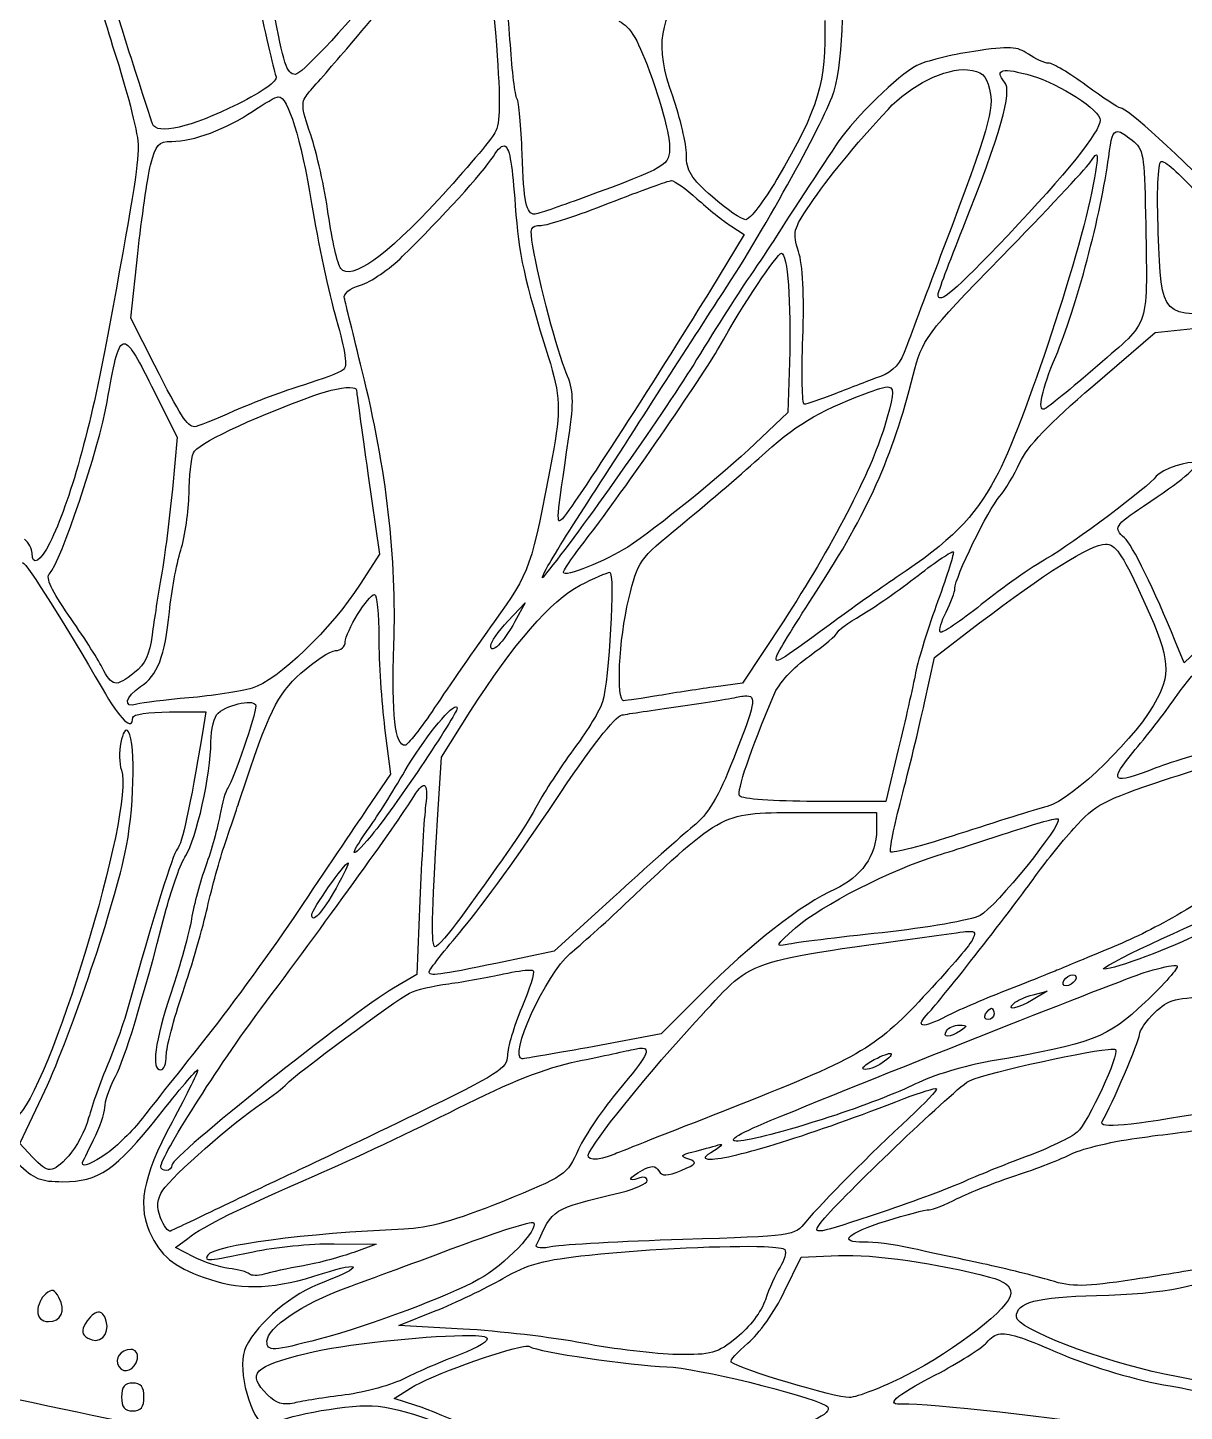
# Model space of a CAD drawing. Extents: x 2.7 to 60.3, y 1.1 to 57.9.
# Drawn here: x 31.82 to 47.5, y 28.87 to 47.62 of the extents above; entities that cross this region are included whole.
import ezdxf

# ---------------------------------------------------------------- set-up
doc = ezdxf.new("R2010")
doc.units = 0
doc.layers.get('0').update_dxf_attribs({"linetype": 'CONTINUOUS'})

msp = doc.modelspace()

# ---------------------------------------------------------------- linework, layer by layer
at = {"color": 7}
for points in [[(44.558591, 47.046555), (44.558591, 47.046555)], [(45.042557, 47.032774), (45.042557, 47.032774)], [(35.220453, 46.682201), (35.220453, 46.682201)], [(46.595882, 46.20981), (46.595882, 46.20981)], [(38.294028, 46.011372), (38.294028, 46.011372)], [(46.303737, 45.892861), (46.303737, 45.892861)], [(47.179619, 45.804115), (47.179619, 45.804115)], [(40.546844, 45.545595), (40.546844, 45.545595)], [(41.350517, 44.933746), (41.533521, 44.815235), (41.07546, 44.062826)], [(33.546963, 43.041424), (33.222297, 43.681937), (33.316553, 44.556715)], [(42.03733, 44.560574), (42.03733, 44.560574)], [(46.254128, 42.761407), (47.099141, 43.487357), (47.959035, 43.577757)], [(33.117014, 43.332466), (33.117014, 43.332466)], [(42.145368, 43.083317), (42.125525, 42.402015), (41.682899, 41.983643)], [(33.503966, 42.760856), (33.851232, 42.069081), (33.784534, 41.363525)], [(43.491988, 42.748729), (43.491988, 42.748729)], [(36.229174, 42.73991), (36.229174, 42.73991)], [(36.434228, 41.577397), (36.589671, 40.483234), (36.329496, 40.07809)], [(44.364563, 40.516307), (44.364563, 40.516307)], [(46.426659, 40.620487), (46.426659, 40.620487)], [(39.711201, 40.239047), (39.711201, 40.239047)], [(36.525177, 39.937532), (36.525177, 39.937532)], [(38.330959, 39.577035), (38.564673, 39.824533), (38.564673, 39.824533)], [(38.564673, 39.824533), (38.425769, 39.572627)], [(42.067647, 39.5831), (41.510921, 38.735881), (41.149324, 38.687375)], [(43.975954, 38.469646), (44.111553, 39.0848), (44.722852, 39.552784)], [(47.961242, 39.457424), (47.492158, 39.013694), (47.373094, 39.30584)], [(41.539583, 38.563903), (41.539583, 38.563903)], [(33.744298, 38.347275), (34.240391, 38.347275), (34.192436, 38.062848)], [(37.377356, 36.884901), (37.430273, 37.733772), (37.820535, 38.350582)], [(37.6243, 38.41673), (37.6243, 38.41673)], [(36.660777, 38.13175), (36.739601, 37.503916), (36.421548, 37.035382)], [(43.619869, 37.835747), (43.451749, 37.134602), (42.484367, 37.134602)], [(37.200967, 37.349024), (37.200967, 37.349024)], [(42.357588, 36.983018), (43.326073, 36.983018), (43.326073, 36.748751)], [(42.357588, 36.983018), (42.357588, 36.983018)], [(45.785594, 36.897578), (45.785594, 36.897578)], [(36.166888, 36.301164), (36.166888, 36.301164)], [(39.759709, 35.835387), (38.959344, 35.103923), (38.192052, 34.944623)], [(37.137577, 35.79184), (37.095134, 34.789731), (36.782045, 34.605076)], [(44.563549, 35.372918), (44.563549, 35.372918)], [(47.351597, 34.910449), (47.351597, 34.910449)], [(38.63082, 34.848713), (38.63082, 34.848713)], [(45.986787, 34.785873), (45.986787, 34.785873)], [(40.962461, 34.542786), (40.40849, 33.983854), (39.499534, 33.815184)], [(45.636767, 34.564836), (45.447701, 34.450734)], [(45.447701, 34.515227), (45.636767, 34.564836), (45.636767, 34.564836)], [(44.883807, 34.33112), (44.883807, 34.33112)], [(44.448346, 34.102918), (44.448346, 34.102918)], [(40.129576, 33.79148), (40.129576, 33.79148)], [(46.463591, 33.775495), (46.463591, 33.775495)], [(43.435214, 33.61399), (43.435214, 33.613437)], [(43.506319, 33.71872), (43.506319, 33.71872)], [(44.138012, 33.241369), (44.138012, 33.241369)], [(31.890561, 32.316428), (31.719131, 32.498882), (32.022299, 33.13774)], [(38.676572, 31.428422), (38.676572, 31.428422)], [(34.072822, 30.963746), (33.828081, 31.090526), (33.992343, 31.214548)], [(35.976168, 31.142342), (36.54447, 31.137931), (36.241301, 31.024932)], [(41.803063, 31.102653), (41.803063, 31.102653)], [(42.075365, 30.488049), (42.303017, 30.959338), (42.811787, 30.981938), (42.811787, 30.981938)], [(32.169475, 30.506238), (32.169475, 30.506238)], [(32.777464, 30.214646), (32.777464, 30.214646)], [(37.722968, 29.985341), (36.855355, 30.032192), (37.34704, 30.230631)], [(37.714149, 29.898247), (37.714149, 29.898247)], [(45.006728, 29.920847), (45.006728, 29.920847)], [(33.220643, 29.709181), (33.220643, 29.709181)], [(38.543176, 29.748316), (38.543176, 29.748316)], [(33.248202, 29.254427), (33.248202, 29.254427)], [(37.08411, 28.950708), (36.790314, 29.044965), (37.013555, 29.186076)], [(36.411628, 28.94685), (36.411628, 28.94685)]]:
    msp.add_lwpolyline(points, dxfattribs=at)
for points in [[(32.295702, 50.281086), (32.561457, 48.84759), (32.740005, 48.096661), (33.027166, 47.2031)], [(33.20135, 47.287987), (32.917051, 48.181115), (32.844802, 48.461156), (32.574066, 49.717744)], [(37.912034, 49.393629), (37.972687, 49.332977), (38.106133, 48.308905), (38.174964, 47.378937)], [(36.146492, 47.330431), (36.36544, 47.582893), (36.846231, 48.15617), (37.215298, 48.604289)], [(38.364033, 47.388859), (38.340462, 47.749488), (38.287841, 48.22007), (38.247173, 48.434515)], [(42.750605, 46.757718), (42.884341, 47.213346), (42.903798, 48.267851), (42.783675, 48.54586)], [(36.708732, 48.321516), (36.025128, 47.508599), (35.53149, 46.98537), (35.449205, 46.98537)], [(40.563382, 46.687713), (40.320567, 47.382709), (40.376354, 47.738313), (40.808673, 48.250409)], [(34.940985, 48.018898), (35.057924, 47.483049), (35.169884, 47.002536), (35.189583, 46.951194)], [(35.449205, 46.98537), (35.335964, 46.98537), (35.28813, 47.130378), (35.155959, 47.875583)], [(39.835226, 47.707462), (40.000064, 47.622221), (40.094504, 47.458775), (40.283364, 46.930799)], [(42.624375, 47.716833), (42.644825, 46.863766), (42.548116, 46.543154), (41.974493, 45.564337)], [(33.516093, 46.31399), (33.495717, 46.370638), (33.353908, 46.808728), (33.20135, 47.287987)], [(35.630556, 46.734567), (35.69532, 46.809906), (35.927541, 47.077967), (36.146492, 47.330431)], [(38.174964, 47.378937), (38.232766, 46.598125), (38.228177, 46.330735), (38.15457, 46.193273)], [(38.453881, 46.657948), (38.428244, 46.699428), (38.387599, 47.02823), (38.364033, 47.388859)], [(44.642374, 47.296255), (44.330781, 47.249911), (43.983611, 47.163418), (43.871224, 47.103881)], [(45.382657, 47.258773), (45.232145, 47.364196), (45.1319, 47.369063), (44.642374, 47.296255)], [(45.65716, 47.136403), (45.602138, 47.136403), (45.478463, 47.191668), (45.382657, 47.258773)], [(33.027166, 47.2031), (33.190561, 46.694658), (33.323973, 46.156527), (33.323719, 46.006963)], [(43.871224, 47.103881), (43.610846, 46.965946), (43.037644, 46.409772), (42.807379, 46.071455)], [(43.480965, 46.510773), (43.779959, 46.835013), (44.263959, 47.075639), (44.558591, 47.046555)], [(46.167588, 46.833785), (45.941937, 47.000484), (45.712177, 47.136403), (45.65716, 47.136403)], [(35.189583, 46.951194), (35.211272, 46.894663), (35.007321, 46.749507), (34.672544, 46.582982)], [(40.283364, 46.930799), (40.414916, 46.563037), (40.52259, 46.152618), (40.52259, 46.018538)], [(44.493547, 44.895162), (45.008713, 46.190908), (45.16886, 46.75104), (45.061299, 46.880639)], [(44.558591, 47.046555), (44.751752, 47.027487), (44.805851, 46.9796), (44.855694, 46.78583)], [(45.061299, 46.880639), (44.988525, 46.968328), (44.981441, 47.018775), (45.042557, 47.032774)], [(45.042557, 47.032774), (45.103672, 47.046774), (45.232978, 47.024108), (45.432816, 46.965526)], [(45.432816, 46.965526), (45.809329, 46.855154), (46.356654, 46.49917), (46.356654, 46.364701)], [(34.87043, 46.483213), (35.031638, 46.59261), (35.189338, 46.682201), (35.220453, 46.682201)], [(35.220453, 46.682201), (35.350727, 46.682201), (35.526949, 46.116347), (35.671345, 45.235261)], [(35.659218, 46.166264), (35.52602, 46.557775), (35.523667, 46.610226), (35.630556, 46.734567)], [(40.749691, 45.894515), (40.749691, 46.037617), (40.665866, 46.394387), (40.563382, 46.687713)], [(41.247438, 44.029754), (41.817572, 44.900505), (42.647529, 46.406553), (42.750605, 46.757718)], [(44.855694, 46.78583), (44.924337, 46.51897), (44.851283, 46.265532), (44.234475, 44.63609)], [(46.627852, 46.530617), (46.600319, 46.530617), (46.393238, 46.667087), (46.167588, 46.833785)], [(34.672544, 46.582982), (34.030697, 46.263719), (33.572512, 46.157159), (33.516093, 46.31399)], [(38.523333, 45.909949), (38.510568, 46.279917), (38.479507, 46.616467), (38.453881, 46.657948)], [(42.424285, 45.221481), (42.664126, 45.575667), (43.027544, 46.019072), (43.480965, 46.510773)], [(50.042078, 43.111429), (49.389098, 43.960231), (46.822541, 46.530617), (46.627852, 46.530617)], [(33.777922, 46.075865), (34.06519, 46.075864), (34.520248, 46.245572), (34.87043, 46.483213)], [(46.356654, 46.364701), (46.356654, 46.213849), (45.887586, 45.628647), (45.1076, 44.806967)], [(35.897896, 45.090843), (35.847466, 45.445078), (35.739925, 45.929043), (35.659218, 46.166264)], [(38.15457, 46.193273), (38.102309, 46.09567), (37.755994, 45.686122), (37.384522, 45.283217)], [(46.470756, 45.867505), (46.503147, 46.116265), (46.525093, 46.216068), (46.595882, 46.20981)], [(46.595882, 46.20981), (46.638354, 46.206055), (46.698061, 46.16409), (46.788807, 46.092952)], [(33.323719, 46.006963), (33.323262, 45.759842), (33.236656, 45.225731), (32.911409, 43.462002)], [(33.490188, 45.753955), (33.559589, 46.035715), (33.595237, 46.075865), (33.777922, 46.075865)], [(38.134174, 45.873569), (38.204247, 45.980773), (38.255101, 46.032893), (38.294028, 46.011372)], [(38.294028, 46.011372), (38.358908, 45.975505), (38.391414, 45.735247), (38.430177, 45.205496)], [(40.52259, 46.018538), (40.52259, 45.74726), (40.502959, 45.735785), (39.352361, 45.312431)], [(42.807379, 46.071455), (42.625775, 45.804634), (42.060444, 44.939547), (41.924331, 44.720426)], [(46.788807, 46.092952), (46.942036, 45.97284), (46.95696, 45.890315), (46.969604, 45.090843)], [(33.316553, 44.556715), (33.368409, 45.037882), (33.446565, 45.576837), (33.490188, 45.753955)], [(36.903863, 44.519784), (37.441751, 45.047685), (37.986075, 45.646981), (38.134174, 45.873569)], [(38.69366, 45.090843), (38.57934, 45.090843), (38.546052, 45.25115), (38.523333, 45.909949)], [(41.101368, 45.324558), (40.811391, 45.579806), (40.749691, 45.679956), (40.749691, 45.894515)], [(45.02216, 44.515925), (45.610289, 45.119735), (46.147284, 45.692236), (46.215543, 45.78813)], [(45.753624, 43.162141), (46.030111, 43.812783), (46.370505, 45.097607), (46.470756, 45.867505)], [(46.215543, 45.78813), (46.260286, 45.85099), (46.288977, 45.888902), (46.303737, 45.892861)], [(46.303737, 45.892861), (46.328338, 45.89946), (46.315035, 45.811281), (46.277829, 45.583629)], [(47.142688, 44.841694), (47.122441, 45.37621), (47.137978, 45.77838), (47.179619, 45.804115)], [(47.179619, 45.804115), (47.218953, 45.828425), (47.433447, 45.640428), (47.65642, 45.386294)], [(41.974493, 45.564337), (41.79743, 45.262195), (41.607619, 45.015326), (41.552814, 45.015326)], [(46.277829, 45.583629), (46.129911, 44.678511), (45.323701, 42.232278), (44.934519, 41.508495)], [(39.707343, 45.242427), (40.129957, 45.409126), (40.507816, 45.545595), (40.546844, 45.545595)], [(40.546844, 45.545595), (40.585875, 45.545595), (40.741719, 45.434645), (40.893007, 45.299202)], [(35.671345, 45.235261), (35.756091, 44.718169), (35.906134, 44.014543), (36.00483, 43.671463)], [(37.384522, 45.283217), (36.678884, 44.517862), (36.206052, 44.185036), (36.066016, 44.354419)], [(38.430177, 45.205496), (38.479118, 44.536688), (38.549775, 44.213745), (38.876661, 43.163243)], [(39.352361, 45.312431), (39.021402, 45.190659), (38.724899, 45.090843), (38.69366, 45.090843)], [(38.780201, 44.939259), (38.867585, 44.939259), (39.284729, 45.075728), (39.707343, 45.242427)], [(40.893007, 45.299202), (41.044292, 45.163759), (41.249978, 44.999169), (41.350517, 44.933746)], [(41.552814, 45.015326), (41.498006, 45.015326), (41.29477, 45.154317), (41.101368, 45.324558)], [(42.26884, 44.586481), (42.185045, 44.840382), (42.19579, 44.884052), (42.424285, 45.221481)], [(36.066016, 44.354419), (36.023971, 44.405279), (35.948329, 44.736608), (35.897896, 45.090843)], [(46.969604, 45.090843), (46.994846, 43.497372), (47.050836, 43.673035), (46.320273, 43.037015)], [(38.669956, 44.655383), (38.626237, 44.908963), (38.638409, 44.939259), (38.780201, 44.939259)], [(44.159509, 44.004398), (44.159509, 44.032078), (44.309863, 44.433164), (44.493547, 44.895162)], [(45.1076, 44.806967), (44.377458, 44.037795), (44.159509, 43.853096), (44.159509, 44.004398)], [(48.213145, 43.765721), (47.170924, 43.694743), (47.186726, 43.679027), (47.142688, 44.841694)], [(39.121952, 42.940001), (38.999177, 43.233845), (38.755992, 44.156336), (38.669956, 44.655383)], [(41.924331, 44.720426), (41.882658, 44.653336), (41.741959, 44.444942), (41.611793, 44.257405)], [(44.234475, 44.63609), (44.021505, 44.073482), (43.795942, 43.471411), (43.733421, 43.298291)], [(36.335561, 44.129523), (36.470649, 44.170149), (36.726391, 44.345606), (36.903863, 44.519784)], [(41.193421, 43.289471), (41.513438, 43.86159), (41.977437, 44.560574), (42.03733, 44.560574)], [(42.03733, 44.560574), (42.12161, 44.560574), (42.169498, 43.904242), (42.145368, 43.083317)], [(42.326718, 43.414597), (42.347255, 43.99069), (42.326413, 44.412028), (42.26884, 44.586481)], [(43.823269, 42.909133), (43.95032, 43.407585), (43.97388, 43.43969), (45.02216, 44.515925)], [(41.611793, 44.257405), (41.481626, 44.069869), (41.155995, 43.558384), (40.888048, 43.120799)], [(36.115625, 43.948174), (36.099456, 44.014578), (36.183697, 44.083853), (36.335561, 44.129523)], [(41.07546, 44.062826), (40.823631, 43.64899), (40.28753, 42.798932), (39.883732, 42.173812)], [(36.357058, 42.969215), (36.238696, 43.448474), (36.12999, 43.889104), (36.115625, 43.948174)], [(40.414002, 42.742115), (40.695191, 43.179699), (41.070073, 43.758868), (41.247438, 44.029754)], [(36.00483, 43.671463), (36.134788, 43.219711), (36.160755, 43.029088), (36.09909, 42.980791)], [(32.911409, 43.462002), (32.677416, 42.193116), (32.396777, 41.186384), (32.124275, 40.639228)], [(32.900386, 42.548638), (32.988112, 43.05123), (33.03837, 43.304851), (33.117014, 43.332466)], [(33.117014, 43.332466), (33.195658, 43.360081), (33.302541, 43.161917), (33.503966, 42.760856)], [(42.34546, 42.514463), (42.317464, 42.514463), (42.309051, 42.919709), (42.326718, 43.414597)], [(38.876661, 43.163243), (39.044646, 42.623394), (39.051758, 42.448806), (38.930131, 41.794576)], [(40.888048, 43.120799), (40.484081, 42.461087), (39.376629, 40.882844), (38.8943, 40.279286)], [(39.432286, 40.739549), (39.869985, 41.301692), (40.982801, 42.912927), (41.193421, 43.289471)], [(43.733421, 43.298291), (43.648252, 43.062464), (43.558909, 42.960914), (43.377886, 42.893148)], [(45.597078, 42.450522), (45.499867, 42.418117), (45.567069, 42.723132), (45.753624, 43.162141)], [(34.083845, 42.211294), (33.988558, 42.211294), (33.891911, 42.361026), (33.546963, 43.041424)], [(36.09909, 42.980791), (36.052255, 42.944112), (35.809496, 42.852291), (35.55945, 42.77629)], [(36.786453, 39.256231), (36.825631, 40.442922), (36.688339, 41.627801), (36.357058, 42.969215)], [(39.156129, 42.07349), (39.227915, 42.565647), (39.222499, 42.69936), (39.121952, 42.940001)], [(46.320273, 43.037015), (45.966693, 42.729192), (45.641229, 42.465239), (45.597078, 42.450522)], [(35.55945, 42.77629), (35.309401, 42.700289), (34.888387, 42.541882), (34.624035, 42.424615)], [(35.701661, 42.634076), (35.917257, 42.713239), (36.134065, 42.753848), (36.229174, 42.73991)], [(42.51248, 39.983833), (43.206458, 41.050599), (43.538448, 41.791739), (43.823269, 42.909133)], [(43.377886, 42.893148), (43.244999, 42.8434), (42.9701, 42.738155), (42.76659, 42.658881)], [(43.165118, 42.655574), (43.331344, 42.718735), (43.435871, 42.757445), (43.491988, 42.748729)], [(43.491988, 42.748729), (43.585517, 42.734202), (43.544524, 42.588515), (43.431353, 42.207436)], [(45.268555, 41.725674), (45.366085, 41.9398), (45.669976, 42.259271), (46.254128, 42.761407)], [(34.070617, 41.85576), (34.11864, 41.977469), (34.804886, 42.30479), (35.701661, 42.634076)], [(36.229174, 42.73991), (36.260879, 42.735263), (36.279336, 42.724142), (36.279336, 42.706837)], [(36.279336, 42.706837), (36.279336, 42.687685), (36.348879, 42.179426), (36.434228, 41.577397)], [(39.412994, 41.18879), (39.68209, 41.605537), (40.132816, 42.30453), (40.414002, 42.742115)], [(41.72865, 41.781346), (42.235749, 42.239941), (42.510332, 42.406774), (43.165118, 42.655574)], [(42.76659, 42.658881), (42.563079, 42.579607), (42.373429, 42.514463), (42.34546, 42.514463)], [(32.119313, 40.219201), (32.272828, 40.372716), (32.789436, 41.91299), (32.900386, 42.548638)], [(34.624035, 42.424615), (34.359683, 42.307347), (34.116535, 42.211294), (34.083845, 42.211294)], [(43.431353, 42.207436), (43.25397, 41.610123), (42.704772, 40.552932), (42.067647, 39.5831)], [(39.068485, 40.961138), (38.98396, 40.881828), (38.986392, 40.909808), (39.156129, 42.07349)], [(39.883732, 42.173812), (39.479934, 41.548691), (39.112901, 41.002813), (39.068485, 40.961138)], [(34.010535, 41.30234), (34.013916, 41.531551), (34.040976, 41.780639), (34.070617, 41.85576)], [(41.682899, 41.983643), (41.224279, 41.549896), (40.349926, 40.840096), (39.954287, 40.580799)], [(38.930131, 41.794576), (38.653878, 40.308592), (38.630809, 40.244164), (38.145201, 39.567115)], [(40.668662, 40.872944), (40.983631, 41.129799), (41.460395, 41.53875), (41.72865, 41.781346)], [(44.991844, 41.264306), (45.066616, 41.347656), (45.190991, 41.555391), (45.268555, 41.725674)], [(46.944249, 41.136424), (47.47564, 41.488603), (47.686222, 41.665006), (47.635473, 41.715752)], [(47.635473, 41.715752), (47.585339, 41.765887), (47.178304, 41.628099), (47.11623, 41.539914)], [(44.934519, 41.508495), (44.648557, 40.976677), (44.331543, 40.659869), (43.591206, 40.166284)], [(47.11623, 41.539914), (47.020012, 41.403213), (45.980096, 40.622205), (45.636767, 40.428664)], [(33.784534, 41.363525), (33.747814, 40.975385), (33.681656, 40.453114), (33.637361, 40.203216)], [(33.898637, 40.537805), (33.956636, 40.728896), (34.007148, 41.073129), (34.010535, 41.30234)], [(44.38661, 40.021868), (44.38661, 40.164123), (44.840356, 41.095442), (44.991844, 41.264306)], [(38.848549, 40.279286), (38.890008, 40.362632), (39.1439, 40.772043), (39.412994, 41.18879)], [(46.686831, 40.705374), (46.530116, 40.835436), (46.556162, 40.879223), (46.944249, 41.136424)], [(39.968068, 39.87745), (40.093305, 40.396321), (40.106812, 40.414758), (40.668662, 40.872944)], [(31.884496, 40.497566), (31.884496, 40.554975), (31.837833, 40.640462), (31.780869, 40.687735)], [(39.082816, 40.235739), (39.082816, 40.266101), (39.240037, 40.492635), (39.432286, 40.739549)], [(47.373094, 39.30584), (47.095833, 39.986303), (46.782141, 40.626275), (46.686831, 40.705374)], [(32.124275, 40.639228), (31.99684, 40.38335), (31.884496, 40.31711), (31.884496, 40.497566)], [(33.744298, 39.704368), (33.771239, 39.971698), (33.840632, 40.346715), (33.898637, 40.537805)], [(39.954287, 40.580799), (39.669489, 40.394148), (39.082816, 40.161916), (39.082816, 40.235739)], [(43.888313, 40.1955), (44.135037, 40.387166), (44.349295, 40.531587), (44.364563, 40.516307)], [(44.364563, 40.516307), (44.379842, 40.501028), (44.286472, 40.20242), (44.157305, 39.853195)], [(44.722852, 39.552784), (45.584519, 40.212795), (46.234629, 40.620487), (46.426659, 40.620487)], [(46.426659, 40.620487), (46.559487, 40.620487), (46.64995, 40.493045), (46.897397, 39.957375)], [(31.754408, 40.372992), (31.815467, 40.352641), (32.344989, 39.514805), (32.831484, 38.669186)], [(45.636767, 40.428664), (45.428394, 40.311203), (45.026874, 40.028498), (44.744349, 39.800829)], [(47.399002, 38.574376), (47.821754, 39.193374), (49.045323, 40.259677), (49.463302, 40.372992)], [(32.379488, 39.657514), (32.147679, 39.989122), (32.065781, 40.165672), (32.119313, 40.219201)], [(33.637361, 40.203216), (33.593069, 39.953319), (33.536407, 39.588079), (33.511685, 39.391277)], [(38.8943, 40.279286), (38.773196, 40.127741), (38.773171, 40.127741), (38.848549, 40.279286)], [(39.309918, 40.062658), (39.497412, 40.158529), (39.67804, 40.237918), (39.711201, 40.239047)], [(39.711201, 40.239047), (39.785008, 40.24166), (39.702232, 38.767955), (39.612536, 38.483424)], [(43.591206, 40.166284), (43.382833, 40.02736), (42.973422, 39.737631), (42.681703, 39.522465)], [(43.117714, 39.658064), (43.294833, 39.76193), (43.641591, 40.003832), (43.888313, 40.1955)], [(36.329496, 40.07809), (35.939987, 39.471312), (35.210075, 38.769259), (34.865468, 38.670286)], [(36.127752, 39.295366), (36.127752, 39.428987), (36.441532, 39.936121), (36.525177, 39.937532)], [(36.525177, 39.937532), (36.556436, 39.938048), (36.582505, 39.672906), (36.582505, 39.348833)], [(37.820535, 38.350582), (38.398687, 39.263707), (38.920781, 39.863683), (39.309918, 40.062658)], [(41.980556, 39.118977), (42.004779, 39.182099), (42.244092, 39.571278), (42.51248, 39.983833)], [(44.267549, 39.699957), (44.333132, 39.826785), (44.38661, 39.97174), (44.38661, 40.021868)], [(46.897397, 39.957375), (47.289077, 39.109455), (47.322272, 38.905471), (47.129457, 38.527522)], [(39.902474, 38.498859), (39.795633, 38.498859), (39.834899, 39.325705), (39.968068, 39.87745)], [(44.157305, 39.853195), (44.02814, 39.503968), (43.892281, 39.065079), (43.855239, 38.877545)], [(44.744349, 39.800829), (44.461825, 39.573163), (44.212516, 39.405518), (44.189825, 39.428208)], [(32.833138, 38.950305), (32.769409, 39.07354), (32.565346, 39.391641), (32.379488, 39.657514)], [(33.354035, 38.690132), (33.585246, 38.841624), (33.682895, 39.095048), (33.744298, 39.704368)], [(38.145201, 39.567115), (37.888068, 39.208623), (37.524882, 38.68624), (37.33822, 38.406256)], [(38.097796, 39.245757), (38.097796, 39.291878), (38.202534, 39.440934), (38.330959, 39.577035)], [(38.425769, 39.572627), (38.266299, 39.28296), (38.097796, 39.114815), (38.097796, 39.245757)], [(42.791944, 39.419939), (42.793897, 39.447236), (42.940597, 39.554198), (43.117714, 39.658064)], [(44.189825, 39.428208), (44.167137, 39.450899), (44.201963, 39.573129), (44.267549, 39.699957)], [(33.511685, 39.391277), (33.478857, 39.129905), (33.414025, 38.991975), (33.271353, 38.879749)], [(42.681703, 39.522465), (41.988901, 39.011465), (41.925215, 38.974759), (41.980556, 39.118977)], [(42.416016, 39.104646), (42.620774, 39.250507), (42.789969, 39.392648), (42.791944, 39.419939)], [(35.99491, 39.177406), (36.067842, 39.179116), (36.127752, 39.23227), (36.127752, 39.295366)], [(36.582505, 39.348833), (36.582505, 39.02476), (36.617464, 38.477182), (36.660777, 38.13175)], [(36.939691, 37.894728), (36.800516, 37.889093), (36.754788, 38.297112), (36.786453, 39.256231)], [(35.52748, 38.87148), (35.71174, 39.03805), (35.921978, 39.175713), (35.99491, 39.177406)], [(41.932047, 38.574376), (41.998146, 38.731402), (42.195589, 38.947621), (42.416016, 39.104646)], [(33.271353, 38.879749), (33.014381, 38.677613), (32.970414, 38.684838), (32.833138, 38.950305)], [(34.70341, 37.172635), (35.097858, 38.364696), (35.200124, 38.57555), (35.52748, 38.87148)], [(43.855239, 38.877545), (43.8182, 38.690008), (43.712263, 38.22124), (43.619869, 37.835747)], [(32.831484, 38.669186), (33.079899, 38.237386), (33.248202, 38.076626), (33.248202, 38.271207)], [(33.30498, 38.450353), (33.111028, 38.395422), (33.142998, 38.551855), (33.354035, 38.690132)], [(34.865468, 38.670286), (34.705324, 38.624293), (34.318685, 38.564707), (34.006124, 38.537444)], [(41.149324, 38.687375), (40.950442, 38.660773), (40.602414, 38.607467), (40.375967, 38.568864)], [(34.006124, 38.537444), (33.693563, 38.510182), (33.377911, 38.471012), (33.30498, 38.450353)], [(34.404102, 38.33184), (34.558156, 38.459692), (34.915077, 38.527476), (34.915077, 38.428854)], [(39.612536, 38.483424), (39.577044, 38.370832), (39.412624, 38.097895), (39.247078, 37.87709)], [(40.375967, 38.568864), (40.149523, 38.530262), (39.936496, 38.498859), (39.902474, 38.498859)], [(40.636142, 38.420588), (40.96954, 38.467978), (41.336234, 38.526034), (41.450839, 38.549572)], [(41.539583, 38.563903), (41.716088, 38.579961), (41.676498, 38.448669), (41.386895, 37.712275)], [(41.470682, 37.208466), (41.429996, 37.274291), (41.613334, 37.817225), (41.932047, 38.574376)], [(41.450839, 38.549572), (41.484753, 38.556537), (41.51437, 38.561608), (41.539583, 38.563903)], [(43.662865, 37.177596), (43.760398, 37.549839), (43.901323, 38.131315), (43.975954, 38.469646)], [(47.129457, 38.527522), (46.87397, 38.026727), (45.987067, 37.158047), (45.636767, 37.065148)], [(46.83125, 37.835747), (47.01529, 38.05454), (47.270924, 38.386839), (47.399002, 38.574376)], [(33.248202, 38.271207), (33.248202, 38.314003), (33.464178, 38.347275), (33.744298, 38.347275)], [(34.307639, 37.939926), (34.308361, 38.111941), (34.351776, 38.288412), (34.404102, 38.33184)], [(34.915077, 38.428854), (34.915077, 38.309237), (34.611454, 37.417081), (34.539149, 37.324219)], [(36.938591, 37.55132), (37.185075, 37.971008), (37.539476, 38.409838), (37.6243, 38.41673)], [(37.33822, 38.406256), (37.151556, 38.126272), (36.972291, 37.89614), (36.939691, 37.894728)], [(37.643043, 38.391925), (37.643043, 38.360435), (37.421668, 38.00497), (37.150808, 37.602033)], [(37.6243, 38.41673), (37.636419, 38.417712), (37.643043, 38.409883), (37.643043, 38.391925)], [(38.956036, 37.119168), (39.45251, 37.867026), (39.779253, 38.287647), (39.87767, 38.305935)], [(39.87767, 38.305935), (39.961529, 38.321525), (40.302744, 38.3732), (40.636142, 38.420588)], [(33.190327, 38.076629), (33.112179, 38.203059), (33.026119, 37.737567), (33.094414, 37.557936)], [(33.142369, 36.422982), (33.26638, 36.98573), (33.293115, 37.910318), (33.190327, 38.076629)], [(34.192436, 38.062848), (34.020695, 37.038782), (33.919084, 36.568566), (33.851785, 36.487475)], [(33.965885, 36.400935), (34.109279, 36.619781), (34.305946, 37.505008), (34.307639, 37.939926)], [(39.247078, 37.87709), (39.081529, 37.656285), (38.856293, 37.313565), (38.746577, 37.11531)], [(48.230784, 37.927799), (47.823614, 37.823005), (47.319238, 37.670111), (47.110165, 37.587702)], [(41.386895, 37.712275), (41.179451, 37.18479), (41.049586, 36.967391), (40.837886, 36.793952)], [(47.110165, 37.587702), (46.505865, 37.349509), (46.458068, 37.392099), (46.83125, 37.835747)], [(47.228125, 37.425644), (47.728223, 37.591498), (48.290745, 37.751244), (48.478282, 37.780626)], [(33.094414, 37.557936), (33.2872, 37.050867), (32.092448, 33.122379), (31.665113, 32.858273)], [(37.150808, 37.602033), (36.879948, 37.199093), (36.552866, 36.750196), (36.424306, 36.604332)], [(36.463992, 36.793952), (36.553448, 36.918976), (36.767262, 37.259596), (36.938591, 37.55132)], [(34.539149, 37.324219), (34.506696, 37.282546), (34.45707, 37.112236), (34.428354, 36.945536)], [(37.024578, 37.153342), (37.110918, 37.295966), (37.169465, 37.361433), (37.200967, 37.349024)], [(37.200967, 37.349024), (37.232471, 37.336617), (37.237035, 37.246114), (37.215851, 37.077825)], [(45.999465, 36.769147), (46.29071, 37.092498), (46.398719, 37.150576), (47.228125, 37.425644)], [(34.498909, 36.566297), (34.569919, 36.774673), (34.662039, 37.047613), (34.70341, 37.172635)], [(34.985082, 34.325058), (35.791685, 35.398879), (36.856856, 36.87629), (37.024578, 37.153342)], [(37.725175, 35.415361), (37.978845, 35.715104), (38.533005, 36.481935), (38.956036, 37.119168)], [(42.484367, 37.134602), (41.938629, 37.134602), (41.496392, 37.16688), (41.470682, 37.208466)], [(43.516242, 36.451094), (43.499323, 36.478467), (43.565332, 36.805354), (43.662865, 37.177596)], [(34.428354, 36.945536), (34.399641, 36.778836), (34.314116, 36.471507), (34.238187, 36.263131)], [(36.421548, 37.035382), (36.246551, 36.777625), (35.82948, 36.157442), (35.494406, 35.657344)], [(37.215851, 37.077825), (37.196178, 36.921547), (37.160917, 36.342879), (37.137577, 35.79184)], [(38.746577, 37.11531), (38.555382, 36.769822), (38.324392, 36.43026), (37.691548, 35.562534)], [(39.916255, 35.74113), (41.281855, 37.024), (41.20167, 36.983018), (42.357588, 36.983018)], [(45.636767, 37.065148), (45.47007, 37.020937), (44.931996, 36.853461), (44.44063, 36.693077)], [(36.424306, 36.604332), (36.17523, 36.321735), (36.195432, 36.418619), (36.463992, 36.793952)], [(37.34759, 35.164559), (37.288755, 35.164559), (37.296141, 35.583879), (37.377356, 36.884901)], [(40.837886, 36.793952), (40.68528, 36.66893), (40.199956, 36.237599), (39.759709, 35.835387)], [(43.326073, 36.748751), (43.326073, 36.40523), (43.114984, 36.103763), (42.763832, 35.946732)], [(45.785594, 36.897578), (45.853206, 36.82996), (44.934815, 35.693852), (44.727814, 35.588993)], [(45.166579, 36.730562), (45.49125, 36.838359), (45.769761, 36.913411), (45.785594, 36.897578)], [(45.470298, 36.111547), (45.585823, 36.278244), (45.823858, 36.574177), (45.999465, 36.769147)], [(34.260234, 35.698687), (34.320661, 35.967642), (34.427902, 36.357924), (34.498909, 36.566297)], [(44.44063, 36.693077), (43.949262, 36.53269), (43.533176, 36.423719), (43.516242, 36.451094)], [(44.159509, 36.406447), (44.388721, 36.476759), (44.841902, 36.622761), (45.166579, 36.730562)], [(32.022299, 33.13774), (32.381238, 33.893238), (32.956695, 35.580427), (33.142369, 36.422982)], [(33.851785, 36.487475), (33.787306, 36.409785), (33.553465, 35.657003), (33.158354, 34.255603)], [(33.702955, 35.672779), (33.781958, 35.973058), (33.900243, 36.300751), (33.965885, 36.400935)], [(42.22695, 35.420873), (42.568297, 35.722337), (43.532854, 36.214217), (44.159509, 36.406447)], [(48.648606, 36.395973), (47.706909, 35.749809), (47.119712, 35.40723), (46.54627, 35.168967)], [(34.238187, 36.263131), (34.162258, 36.054758), (34.074851, 35.731331), (34.044159, 35.543795)], [(35.672999, 35.600019), (35.672999, 35.666832), (36.119856, 36.301164), (36.166888, 36.301164)], [(36.166888, 36.301164), (36.181188, 36.301164), (36.10722, 36.148208), (36.002626, 35.961063)], [(44.030525, 34.268833), (44.178835, 34.419599), (45.230519, 35.765545), (45.470298, 36.111547)], [(36.002626, 35.961063), (35.816083, 35.627293), (35.672999, 35.470646), (35.672999, 35.600019)], [(42.763832, 35.946732), (42.321472, 35.748914), (41.603137, 35.189349), (40.962461, 34.542786)], [(33.013385, 33.406732), (33.147488, 33.669599), (33.357806, 34.360945), (33.702955, 35.672779)], [(33.926749, 34.547748), (34.049733, 34.911877), (34.19981, 35.429729), (34.260234, 35.698687)], [(35.494406, 35.657344), (35.159326, 35.157249), (34.601652, 34.39002), (34.255273, 33.952437)], [(39.174318, 35.071953), (39.311509, 35.185339), (39.64537, 35.486656), (39.916255, 35.74113)], [(46.407366, 34.86139), (46.288192, 34.86139), (47.622813, 35.49295), (48.166294, 35.693725)], [(34.044159, 35.543795), (34.013467, 35.356261), (33.889798, 34.907578), (33.769653, 34.547198)], [(37.691548, 35.562534), (37.53198, 35.343742), (37.377212, 35.164559), (37.34759, 35.164559)], [(44.727814, 35.588993), (44.602787, 35.525662), (44.005873, 35.420546), (43.40159, 35.355829)], [(37.264357, 34.828316), (37.264357, 34.851552), (37.4715, 35.115619), (37.725175, 35.415361)], [(40.870409, 34.142053), (41.705321, 35.04414), (41.391549, 34.936506), (44.40921, 35.354728)], [(42.113398, 35.195978), (41.946421, 35.158674), (41.959984, 35.185099), (42.22695, 35.420873)], [(43.40159, 35.355829), (42.797307, 35.29111), (42.217583, 35.219262), (42.113398, 35.195978)], [(44.619223, 35.249996), (44.576548, 35.170257), (44.27949, 34.825731), (43.958868, 34.484908)], [(44.40921, 35.354728), (44.475423, 35.363904), (44.525867, 35.37062), (44.563549, 35.372918)], [(44.563549, 35.372918), (44.676605, 35.379807), (44.672817, 35.350137), (44.619223, 35.249996)], [(47.704925, 35.345356), (47.346497, 35.158028), (46.551658, 34.86139), (46.407366, 34.86139)], [(38.524987, 33.648165), (38.323294, 33.651602), (38.848202, 34.802425), (39.174318, 35.071953)], [(46.54627, 35.168967), (46.212873, 35.030438), (45.8717, 34.888514), (45.788351, 34.853674)], [(38.192052, 34.944623), (37.374226, 34.775154), (37.264357, 34.761794), (37.264357, 34.828316)], [(46.952518, 34.814535), (47.120059, 34.86857), (47.275202, 34.905019), (47.351597, 34.910449)], [(47.399002, 34.905487), (47.421269, 34.883217), (47.225783, 34.662068), (46.964645, 34.414353)], [(47.351597, 34.910449), (47.377062, 34.912258), (47.393434, 34.911053), (47.399002, 34.905487)], [(37.529493, 34.664605), (37.737867, 34.692042), (38.072325, 34.751803), (38.272531, 34.796897)], [(38.272531, 34.796897), (38.422682, 34.830789), (38.561662, 34.849949), (38.63082, 34.848713)], [(38.674367, 34.840443), (38.695384, 34.819426), (38.625537, 34.594902), (38.518925, 34.341593)], [(38.63082, 34.848713), (38.653872, 34.8483), (38.66911, 34.845701), (38.674367, 34.840443)], [(41.886299, 32.809767), (43.486366, 33.467576), (46.616914, 34.706323), (46.952518, 34.814535)], [(45.788351, 34.853674), (45.705003, 34.818831), (45.381026, 34.690084), (45.068465, 34.567591)], [(45.893081, 34.634289), (45.851411, 34.634289), (45.838652, 34.66813), (45.864419, 34.709806)], [(45.864419, 34.709806), (45.890172, 34.751478), (45.945115, 34.785873), (45.986787, 34.785873)], [(46.016003, 34.709806), (45.990248, 34.66813), (45.934754, 34.634289), (45.893081, 34.634289)], [(45.986787, 34.785873), (46.028458, 34.785873), (46.04177, 34.751478), (46.016003, 34.709806)], [(33.769653, 34.547198), (33.544995, 33.873341), (33.493829, 33.497684), (33.626888, 33.497684)], [(33.702955, 33.691711), (33.702955, 33.798358), (33.803762, 34.183622), (33.926749, 34.547748)], [(36.782045, 34.605076), (36.20818, 34.265991), (33.778472, 32.32728), (33.778472, 32.208391)], [(35.331798, 33.30531), (35.436787, 33.426245), (36.813383, 34.444246), (36.999223, 34.538378)], [(36.999223, 34.538378), (37.082572, 34.580596), (37.321117, 34.637173), (37.529493, 34.664605)], [(45.068465, 34.567591), (44.755906, 34.445098), (44.398085, 34.290779), (44.273061, 34.224736)], [(45.186425, 34.398368), (45.226015, 34.435359), (45.343516, 34.487965), (45.447701, 34.515227)], [(33.626888, 32.183036), (33.626888, 32.323538), (34.414497, 33.56544), (34.985082, 34.325058)], [(38.518925, 34.341593), (38.41231, 34.088284), (38.324897, 33.795383), (38.324897, 33.690608)], [(43.958868, 34.484908), (43.287075, 33.770787), (43.09653, 33.661993), (41.24248, 32.93434)], [(44.803328, 34.255603), (44.829084, 34.297279), (44.865434, 34.33112), (44.883807, 34.33112)], [(46.964645, 34.414353), (46.44959, 33.925772), (46.269165, 33.856769), (44.867271, 33.61399)], [(44.883807, 34.33112), (44.902207, 34.33112), (44.917431, 34.297281), (44.917431, 34.255603)], [(45.447701, 34.450734), (45.236582, 34.323534), (45.070686, 34.290229), (45.186425, 34.398368)], [(47.095833, 34.274345), (47.283438, 34.4537), (47.368147, 34.475395), (47.948012, 34.490973)], [(33.158354, 34.255603), (33.117228, 34.109745), (33.005124, 33.802413), (32.909205, 33.573201)], [(39.432286, 32.379818), (39.611356, 32.687189), (40.261718, 33.484391), (40.870409, 34.142053)], [(44.273061, 34.224736), (43.940284, 34.048946), (43.833361, 34.068402), (44.030525, 34.268833)], [(44.836952, 34.179535), (44.792815, 34.179535), (44.777561, 34.21393), (44.803328, 34.255603)], [(44.917431, 34.255603), (44.917431, 34.21393), (44.881086, 34.179535), (44.836952, 34.179535)], [(46.887474, 33.97283), (46.887474, 34.029283), (46.981229, 34.164778), (47.095833, 34.274345)], [(34.255273, 33.952437), (33.908893, 33.514851), (33.514905, 33.015865), (33.379943, 32.843391)], [(44.462677, 34.027951), (44.314288, 33.932055), (44.213791, 33.932055), (44.273061, 34.027951)], [(44.273061, 34.027951), (44.298816, 34.069627), (44.377875, 34.103482), (44.448346, 34.102918)], [(44.448346, 34.102918), (44.558771, 34.101916), (44.560625, 34.091251), (44.462677, 34.027951)], [(46.381458, 32.796536), (46.513874, 33.021329), (46.887474, 33.889775), (46.887474, 33.97283)], [(39.499534, 33.815184), (38.999439, 33.722522), (38.560762, 33.6476), (38.524987, 33.648165)], [(39.272436, 33.61399), (39.605833, 33.683025), (39.955332, 33.756803), (40.049097, 33.778252)], [(40.129576, 33.79148), (40.285326, 33.802884), (40.207288, 33.666526), (39.836327, 33.229242)], [(40.049097, 33.778252), (40.08072, 33.78548), (40.107325, 33.789851), (40.129576, 33.79148)], [(44.548117, 33.330665), (44.664715, 33.420344), (46.073195, 33.737796), (46.463591, 33.775495)], [(46.561705, 33.77274), (46.621813, 33.712633), (46.192697, 32.787026), (46.041908, 32.651567)], [(46.463591, 33.775495), (46.519361, 33.780882), (46.554201, 33.780245), (46.561705, 33.77274)], [(32.909205, 33.573201), (32.813286, 33.343991), (32.696751, 33.016938), (32.650687, 32.846145)], [(33.626888, 33.497684), (33.668564, 33.497684), (33.702955, 33.585071), (33.702955, 33.691711)], [(38.324897, 33.690608), (38.324897, 33.519406), (38.200014, 33.439557), (37.09348, 32.903473)], [(37.643043, 32.971825), (38.370891, 33.339078), (38.841118, 33.524681), (39.272436, 33.61399)], [(43.174488, 33.502645), (43.10857, 33.502803), (43.140145, 33.54843), (43.250005, 33.611233)], [(43.435214, 33.613437), (43.354315, 33.552251), (43.237, 33.502493), (43.174488, 33.502645)], [(43.250005, 33.611233), (43.374519, 33.68248), (43.467813, 33.718204), (43.506319, 33.71872)], [(43.506319, 33.71872), (43.544826, 33.719239), (43.528787, 33.684769), (43.435214, 33.61399)], [(44.867271, 33.61399), (44.527216, 33.555102), (44.071413, 33.417335), (43.854686, 33.307514)], [(32.869519, 32.986156), (32.869519, 33.062356), (32.934278, 33.251668), (33.013385, 33.406732)], [(33.596021, 32.870953), (33.869277, 33.215766), (34.108297, 33.497684), (34.126842, 33.497684)], [(34.126842, 33.497684), (34.145392, 33.497684), (33.989323, 33.178112), (33.780126, 32.787717)], [(34.991147, 33.041277), (35.137008, 33.138494), (35.290125, 33.257301), (35.331798, 33.30531)], [(39.836327, 33.229242), (39.625733, 32.980997), (39.379378, 32.617712), (39.288971, 32.421711)], [(42.574766, 31.43283), (42.773239, 31.69377), (44.183723, 33.050398), (44.548117, 33.330665)], [(43.854686, 33.307514), (43.637962, 33.197693), (43.115303, 32.995969), (42.692726, 32.859376)], [(43.699244, 33.107974), (43.925439, 33.196299), (44.123082, 33.256296), (44.138012, 33.241369)], [(44.138012, 33.241369), (44.15293, 33.226454), (43.984505, 33.047915), (43.764287, 32.844492)], [(33.657204, 31.867187), (33.784929, 32.062118), (34.605016, 32.783915), (34.991147, 33.041277)], [(41.073256, 32.287766), (41.36029, 32.282023), (42.47905, 32.631524), (43.699244, 33.107974)], [(32.300664, 31.982393), (32.787991, 31.982393), (33.01573, 32.138707), (33.596021, 32.870953)], [(32.650687, 32.846145), (32.604623, 32.675353), (32.48356, 32.44513), (32.381142, 32.334618)], [(32.717935, 32.550695), (32.801283, 32.714181), (32.869519, 32.909959), (32.869519, 32.986156)], [(33.379943, 32.843391), (33.244982, 32.670917), (33.030194, 32.457336), (32.90259, 32.369345)], [(37.09348, 32.903473), (36.416265, 32.575387), (35.675107, 32.219962), (35.445898, 32.113581)], [(35.711034, 32.061768), (36.211132, 32.278628), (37.080436, 32.687949), (37.643043, 32.971825)], [(41.24248, 32.93434), (40.534009, 32.656289), (39.875838, 32.396771), (39.780103, 32.357218)], [(42.692726, 32.859376), (41.417136, 32.447058), (40.931138, 32.417086), (41.886299, 32.809767)], [(43.764287, 32.844492), (43.25898, 32.377741), (42.579298, 31.693166), (42.369715, 31.439996)], [(47.836116, 32.929381), (46.752423, 32.735162), (46.322206, 32.695952), (46.381458, 32.796536)], [(33.780126, 32.787717), (33.370749, 32.023758), (33.301596, 31.633894), (33.50562, 31.239353)], [(46.041908, 32.651567), (45.964687, 32.5822), (45.654259, 32.433726), (45.352341, 32.32139)], [(46.924956, 32.583216), (47.300027, 32.631549), (47.692242, 32.682315), (47.796427, 32.695665)], [(32.56635, 32.231542), (32.56635, 32.243567), (32.634586, 32.38721), (32.717935, 32.550695)], [(40.84009, 32.386434), (40.949304, 32.413846), (41.101732, 32.455685), (41.178536, 32.47959)], [(41.178536, 32.47959), (41.25663, 32.503889), (41.23432, 32.471817), (41.128377, 32.406827)], [(45.977968, 32.363283), (46.123829, 32.436187), (46.549883, 32.534883), (46.924956, 32.583216)], [(32.381142, 32.334618), (32.152463, 32.087874), (32.106771, 32.086282), (31.890561, 32.316428)], [(32.90259, 32.369345), (32.692461, 32.224418), (32.56635, 32.172947), (32.56635, 32.231542)], [(39.288971, 32.421711), (39.127139, 32.070867), (39.111521, 32.059409), (38.251584, 31.711194)], [(39.780103, 32.357218), (39.53234, 32.254848), (39.36573, 32.265572), (39.432286, 32.379818)], [(40.782765, 32.287216), (40.660619, 32.330063), (40.668417, 32.343347), (40.84009, 32.386434)], [(40.678585, 32.135631), (40.886705, 32.221836), (40.902413, 32.245246), (40.782765, 32.287216)], [(41.128377, 32.406827), (40.979271, 32.315367), (40.967623, 32.289742), (41.073256, 32.287766)], [(45.352341, 32.32139), (45.050419, 32.209051), (44.667413, 32.054357), (44.500713, 31.977982)], [(45.21233, 32.066176), (45.487452, 32.156606), (45.832107, 32.290377), (45.977968, 32.363283)], [(31.69543, 32.231542), (31.906752, 32.020214), (31.999321, 31.982393), (32.300664, 31.982393)], [(33.702955, 32.133977), (33.661282, 32.133977), (33.626888, 32.155884), (33.626888, 32.183036)], [(33.778472, 32.208391), (33.778472, 32.167497), (33.744631, 32.133977), (33.702955, 32.133977)], [(33.992343, 31.214548), (34.22836, 31.392498), (34.676249, 31.613052), (35.711034, 32.061768)], [(35.445898, 32.113581), (35.216688, 32.007198), (34.75624, 31.789122), (34.422842, 31.629062)], [(40.105872, 32.030348), (39.936016, 31.965169), (39.968675, 32.040141), (40.153277, 32.138936)], [(40.153277, 32.138936), (40.277042, 32.205174), (40.32835, 32.203043), (40.373763, 32.129566)], [(40.373763, 32.129566), (40.421156, 32.052892), (40.481623, 32.054046), (40.678585, 32.135631)], [(44.419684, 31.752534), (44.580539, 31.834545), (44.937209, 31.975744), (45.21233, 32.066176)], [(39.859481, 31.83577), (40.057434, 31.884606), (40.219424, 31.958291), (40.219424, 31.999479)], [(40.219424, 31.999479), (40.219424, 32.04068), (40.168384, 32.054337), (40.105872, 32.030348)], [(44.500713, 31.977982), (44.334015, 31.901604), (43.839175, 31.718566), (43.40159, 31.570634)], [(33.625784, 31.494016), (33.566258, 31.650582), (33.573604, 31.739597), (33.657204, 31.867187)], [(38.251584, 31.711194), (37.60619, 31.449851), (37.259085, 31.352925), (36.923156, 31.339124)], [(38.715707, 31.119741), (38.953666, 31.632398), (38.900193, 31.599101), (39.859481, 31.83577)], [(44.03769, 31.603157), (44.087003, 31.603157), (44.258828, 31.670526), (44.419684, 31.752534)], [(34.422842, 31.629062), (34.089444, 31.469), (33.791285, 31.327045), (33.760283, 31.313216)], [(43.40159, 31.570634), (42.487314, 31.261552), (42.437998, 31.253015), (42.574766, 31.43283)], [(43.447891, 31.448815), (43.723168, 31.53384), (43.98838, 31.603157), (44.03769, 31.603157)], [(33.760283, 31.313216), (33.729287, 31.299407), (33.668823, 31.380817), (33.625784, 31.494016)], [(36.923156, 31.339124), (35.588527, 31.28435), (34.346964, 31.119547), (34.264645, 30.986346)], [(37.66509, 31.108715), (38.198264, 31.307552), (38.653486, 31.451508), (38.676572, 31.428422)], [(38.676572, 31.428422), (38.760555, 31.344438), (38.283151, 30.847061), (37.938493, 30.659476)], [(42.369715, 31.439996), (42.209774, 31.246795), (42.201378, 31.245748), (40.70284, 31.198563)], [(43.159604, 31.164939), (42.79199, 31.154486), (42.927956, 31.288222), (43.447891, 31.448815)], [(33.50562, 31.239353), (33.660893, 30.939094), (33.843519, 30.805351), (34.299923, 30.656719)], [(34.877595, 31.033751), (35.169303, 31.095541), (35.663607, 31.144599), (35.976168, 31.142342)], [(38.940605, 31.102102), (38.799852, 31.075187), (38.698633, 31.082976), (38.715707, 31.119741)], [(40.70284, 31.198563), (39.874416, 31.172477), (39.081357, 31.129026), (38.940605, 31.102102)], [(39.431736, 30.98855), (40.26684, 31.075658), (41.311277, 31.120797), (41.803063, 31.102653)], [(43.784684, 31.082257), (43.557746, 31.131194), (43.27648, 31.168269), (43.159604, 31.164939)], [(34.548521, 30.808303), (34.421352, 30.824399), (34.207385, 30.894161), (34.072822, 30.963746)], [(34.264645, 30.986346), (34.210803, 30.89923), (34.260782, 30.903105), (34.877595, 31.033751)], [(36.241301, 31.024932), (36.074604, 30.962651), (35.767823, 30.880598), (35.55945, 30.843031)], [(36.139326, 30.54427), (36.445492, 30.655906), (37.131916, 30.909875), (37.66509, 31.108715)], [(38.260404, 30.669397), (38.6073, 30.867426), (38.814683, 30.924184), (39.431736, 30.98855)], [(41.803063, 31.102653), (41.966995, 31.096605), (42.069063, 31.083309), (42.081981, 31.062414)], [(42.081981, 31.062414), (42.106444, 31.022835), (42.077823, 30.915125), (42.018037, 30.823188)], [(42.811787, 30.981938), (43.281501, 31.002563), (44.16508, 30.87635), (44.857899, 30.689793)], [(44.765846, 30.871143), (44.453285, 30.938154), (44.011619, 31.033322), (43.784684, 31.082257)], [(34.826883, 30.732236), (34.801167, 30.757952), (34.675696, 30.792217), (34.548521, 30.808303)], [(35.55945, 30.843031), (35.351074, 30.805464), (35.111382, 30.75467), (35.026975, 30.730032)], [(35.817968, 30.737198), (36.365095, 30.916152), (36.380299, 30.826179), (35.837261, 30.623095)], [(42.018037, 30.823188), (41.958252, 30.731251), (41.86886, 30.533086), (41.819601, 30.382766)], [(45.681415, 30.644042), (45.490319, 30.701976), (45.078404, 30.804135), (44.765846, 30.871143)], [(46.305941, 30.43899), (47.213229, 30.459468), (47.87703, 30.59082), (47.93313, 30.761452)], [(47.78375, 30.820981), (47.682415, 30.795544), (47.246052, 30.721588), (46.814161, 30.656719)], [(34.299923, 30.656719), (34.757069, 30.507847), (35.186552, 30.530673), (35.817968, 30.737198)], [(35.837261, 30.623095), (35.404436, 30.461229), (34.953981, 30.08711), (34.779481, 29.745009)], [(35.026975, 30.730032), (34.942566, 30.705422), (34.852593, 30.706526), (34.826883, 30.732236)], [(37.938493, 30.659476), (37.497622, 30.419525), (36.485692, 30.040569), (35.786548, 29.853599)], [(37.34704, 30.230631), (37.617434, 30.339676), (38.028544, 30.53704), (38.260404, 30.669397)], [(44.857899, 30.689793), (45.06032, 30.635287), (45.144532, 30.570585), (45.144532, 30.469857)], [(46.814161, 30.656719), (46.134421, 30.554608), (45.982176, 30.552856), (45.681415, 30.644042)], [(32.068603, 30.462691), (32.008998, 30.413221), (31.960013, 30.308321), (31.960013, 30.230078)], [(32.169475, 30.506238), (32.142481, 30.513401), (32.111673, 30.498435), (32.068603, 30.462691)], [(32.105535, 30.087866), (32.282026, 30.087866), (32.343395, 30.229042), (32.247747, 30.414736)], [(32.247747, 30.414736), (32.219604, 30.46938), (32.19647, 30.499075), (32.169475, 30.506238)], [(35.066661, 29.819425), (35.066661, 30.002994), (35.549747, 30.329293), (36.139326, 30.54427)], [(41.819601, 30.382766), (41.768231, 30.225992), (41.60373, 30.007837), (41.43375, 29.871238)], [(41.58313, 29.794618), (41.728895, 29.916806), (41.950242, 30.228814), (42.075365, 30.488049)], [(45.144532, 30.469857), (45.144532, 30.278634), (44.41205, 29.705805), (43.713575, 29.350891)], [(45.220049, 30.150703), (45.220049, 30.347866), (45.493974, 30.420646), (46.305941, 30.43899)], [(31.960013, 30.230078), (31.960013, 30.140385), (32.013974, 30.087866), (32.105535, 30.087866)], [(32.777464, 30.214646), (32.727965, 30.209081), (32.669505, 30.158145), (32.609897, 30.062509)], [(32.889912, 30.093928), (32.867321, 30.180325), (32.826966, 30.220209), (32.777464, 30.214646)], [(32.609897, 30.062509), (32.548472, 29.963965), (32.555592, 29.915386), (32.63966, 29.862969)], [(32.63966, 29.862969), (32.79206, 29.767951), (32.939561, 29.904066), (32.889912, 30.093928)], [(47.228125, 29.375695), (46.351757, 29.555838), (45.220049, 29.992515), (45.220049, 30.150703)], [(35.786548, 29.853599), (35.143508, 29.681633), (35.066661, 29.67784), (35.066661, 29.819425)], [(35.615674, 29.660675), (36.093533, 29.777986), (37.167385, 29.889487), (37.714149, 29.898247)], [(38.043776, 29.869034), (38.084117, 29.82869), (37.937369, 29.736037), (37.684383, 29.641382)], [(37.714149, 29.898247), (37.896405, 29.901168), (38.020348, 29.892458), (38.043776, 29.869034)], [(39.347953, 29.794067), (38.931201, 29.873473), (38.200068, 29.959517), (37.722968, 29.985341)], [(41.43375, 29.871238), (41.163133, 29.653763), (41.092927, 29.633847), (40.621811, 29.641382)], [(44.816559, 29.799579), (44.880316, 29.87003), (44.929002, 29.912759), (45.006728, 29.920847)], [(45.006728, 29.920847), (45.136268, 29.934326), (45.347215, 29.851567), (45.84623, 29.640829)], [(33.220643, 29.709181), (33.079885, 29.709181), (32.994719, 29.585468), (33.06134, 29.477671)], [(33.310491, 29.582951), (33.324667, 29.656038), (33.287027, 29.709181), (33.220643, 29.709181)], [(34.779481, 29.745009), (34.659847, 29.510474), (34.801929, 28.86951), (35.015399, 28.681714)], [(35.07438, 29.095677), (34.787281, 29.382776), (34.880968, 29.480304), (35.615674, 29.660675)], [(37.684383, 29.641382), (37.449359, 29.55345), (37.114398, 29.4086), (36.939691, 29.319471)], [(37.013555, 29.186076), (37.283985, 29.3573), (38.245931, 29.702404), (38.543176, 29.748316)], [(38.543176, 29.748316), (38.58564, 29.754875), (38.614488, 29.755346), (38.625859, 29.748316)], [(38.625859, 29.748316), (38.745276, 29.674515), (39.987934, 29.491381), (40.484558, 29.474363)], [(40.621811, 29.641382), (40.338062, 29.645909), (39.764699, 29.714658), (39.347953, 29.794067)], [(41.356029, 29.537203), (41.33519, 29.556397), (41.437368, 29.672427), (41.58313, 29.794618)], [(44.123681, 29.363568), (44.436578, 29.527853), (44.748374, 29.724234), (44.816559, 29.799579)], [(45.84623, 29.640829), (46.277572, 29.458674), (46.837411, 29.29513), (47.304192, 29.214741)], [(33.06134, 29.477671), (33.129878, 29.366777), (33.280979, 29.430766), (33.310491, 29.582951)], [(40.484558, 29.474363), (40.886363, 29.460588), (42.349214, 29.104624), (42.638706, 28.950158)], [(42.955656, 29.058195), (42.780069, 29.050544), (41.452964, 29.447894), (41.356029, 29.537203)], [(33.248202, 29.254427), (33.137066, 29.254427), (33.096618, 29.203726), (33.096618, 29.064811)], [(33.399786, 29.064811), (33.399786, 29.203726), (33.359333, 29.254427), (33.248202, 29.254427)], [(36.939691, 29.319471), (36.764982, 29.23034), (36.39967, 29.128633), (36.128302, 29.094024)], [(43.713575, 29.350891), (43.405755, 29.194481), (43.064585, 29.062937), (42.955656, 29.058195)], [(43.686016, 28.967244), (43.434206, 28.954784), (43.556795, 29.065928), (44.123681, 29.363568)], [(48.938547, 29.402704), (48.414844, 29.13658), (48.392278, 29.136394), (47.228125, 29.375695)], [(33.096618, 29.064811), (33.096618, 28.925893), (33.137066, 28.875742), (33.248202, 28.875742)], [(33.248202, 28.875742), (33.359333, 28.875742), (33.399786, 28.925893), (33.399786, 29.064811)], [(35.434324, 28.983782), (35.287619, 28.949187), (35.190427, 28.97963), (35.07438, 29.095677)], [(36.128302, 29.094024), (35.856937, 29.059415), (35.54485, 29.009859), (35.434324, 28.983782)], [(47.304192, 29.214741), (47.720939, 29.142972), (48.09418, 29.054439), (48.13377, 29.017956)], [(35.218246, 28.697149), (35.07911, 28.75547), (35.962765, 28.940331), (36.411628, 28.94685)], [(36.411628, 28.94685), (36.819222, 28.952771), (37.428845, 28.741325), (38.24938, 28.309646)], [(38.779648, 28.19334), (38.392834, 28.408528), (37.423962, 28.841248), (37.08411, 28.950708)], [(42.638706, 28.950158), (42.929796, 28.794837), (41.293198, 28.277304), (40.029805, 28.124988)], [(46.54627, 28.646989), (45.919017, 28.767371), (43.9963, 28.982597), (43.686016, 28.967244)]]:
    msp.add_open_spline(points, degree=3, dxfattribs=at)
at = {"color": 1}
msp.add_open_spline([(35.295417, 28.296416), (33.160603, 28.711364), (31.029018, 29.148061), (28.916201, 29.66343)], degree=3, dxfattribs=at)

doc.saveas('drawing.dxf')
